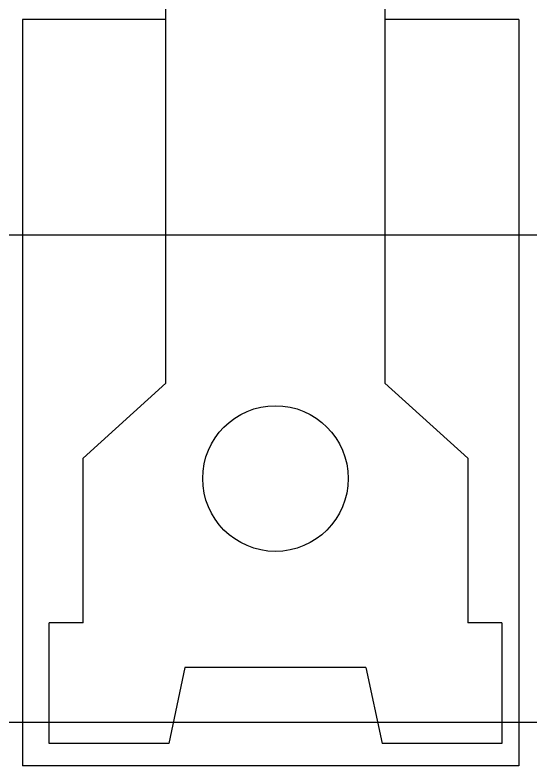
# Model space of a CAD drawing. Header units: inches. Extents: x 1.3 to 19.8, y 1.7 to 13.
# Drawn here: x 13.058 to 13.588, y 10.002 to 10.773 of the extents above; entities that cross this region are included whole.
import ezdxf

# ---------------------------------------------------------------- set-up
doc = ezdxf.new("R2010")
doc.units = ezdxf.units.IN
doc.header["$MEASUREMENT"] = 0
for name, color, linetype in [('45-1523-1', 80, 'Continuous'), ('Panel', 1, 'Continuous'), ('Solenoid', 6, 'Continuous')]:
    doc.layers.add(name, color=color, linetype=linetype)

msp = doc.modelspace()

# ---------------------------------------------------------------- linework, layer by layer
at = {"layer": '45-1523-1'}
for p, q in [((13.21304, 10.39517), (13.21304, 10.88217)), ((13.43804, 10.88217), (13.43804, 10.39517)), ((13.06554, 10.76817), (13.06554, 10.00217)), ((13.21304, 10.76817), (13.06554, 10.76817)), ((13.57554, 10.76817), (13.43804, 10.76817)), ((13.57554, 10.76817), (13.57554, 10.00217)), ((13.12804, 10.31817), (13.21304, 10.39517)), ((13.52304, 10.31817), (13.43804, 10.39517)), ((13.12804, 10.14917), (13.12804, 10.31817)), ((13.52304, 10.31817), (13.52304, 10.14917)), ((13.09304, 10.02517), (13.09304, 10.14917)), ((13.12804, 10.14917), (13.09304, 10.14917)), ((13.55804, 10.14917), (13.52304, 10.14917)), ((13.55804, 10.14917), (13.55804, 10.02517)), ((13.23254, 10.10317), (13.21604, 10.02517)), ((13.41854, 10.10317), (13.23254, 10.10317)), ((13.41854, 10.10317), (13.43504, 10.02517)), ((13.21604, 10.02517), (13.09304, 10.02517)), ((13.55804, 10.02517), (13.43504, 10.02517)), ((13.57554, 10.00217), (13.06554, 10.00217))]:
    msp.add_line(p, q, dxfattribs=at)
at = {"layer": 'Panel'}
msp.add_circle((13.32554, 10.29717), 0.07475, dxfattribs=at)
at = {"layer": 'Solenoid'}
for p, q in [((12.70054, 10.54717), (15.17254, 10.54717)), ((12.70054, 10.04717), (15.17254, 10.04717))]:
    msp.add_line(p, q, dxfattribs=at)

doc.saveas('drawing.dxf')
